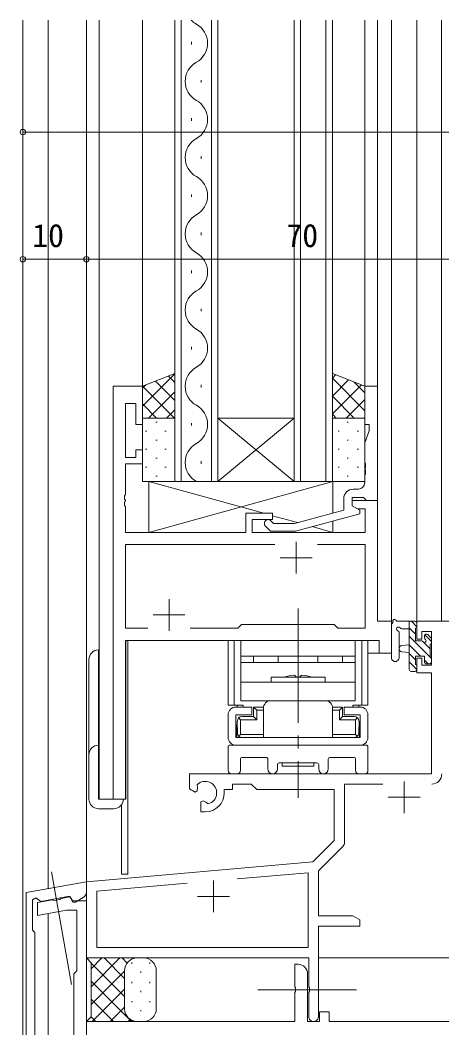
# Model space of a CAD drawing. Units: millimetres, scale not verified. Extents: x -594 to 539, y -420 to 386.
# Drawn here: x -450.4 to -384.1, y -174.5 to -15.9 of the extents above; entities that cross this region are included whole.
import ezdxf
from ezdxf.enums import TextEntityAlignment as Align

# ---------------------------------------------------------------- set-up
doc = ezdxf.new("R2010")
doc.units = ezdxf.units.MM
doc.header["$LTSCALE"] = 2
doc.linetypes.add('CHAIN2', pattern=[12, 9, -1, 1, -1])
for name, color, linetype, lineweight in [('0-3_YKK_11', 7, 'Continuous', 9), ('0-5_YKK_12', 2, 'Continuous', 9), ('0-6_YKK_13', 4, 'Continuous', 9), ('0-8_YKK_D', 6, 'Continuous', 9)]:
    doc.layers.add(name, color=color, linetype=linetype, lineweight=lineweight)
doc.styles.add('ＭＳ ゴシック', font='')
doc.styles.get('ＭＳ ゴシック').set_extended_font_data('MS Gothic')

msp = doc.modelspace()

# ---------------------------------------------------------------- linework, layer by layer
at = {"layer": '0-3_YKK_11'}
for p, q in [((-431.2, -73.5), (-435.8, -73.5)), ((-435.8, -73.5), (-435.8, -138.5)), ((-431.2, -79.5), (-431.2, -73.5)), ((-396.2, -73.5), (-396.2, -79.5)), ((-394.2, -73.5), (-396.2, -73.5)), ((-394.2, -91.5), (-394.2, -73.5)), ((-433.87, -76.2), (-432.2, -76.2)), ((-433.87, -84.7), (-433.87, -76.2)), ((-432.2, -76.2), (-432.2, -79.5)), ((-432.2, -79.5), (-431.2, -79.5)), ((-396.2, -79.5), (-395.5, -79.5)), ((-395.5, -80.5), (-396.2, -82.423)), ((-395.5, -79.5), (-395.5, -80.5)), ((-396.2, -82.423), (-396.2, -85.542)), ((-432.2, -83.5), (-432.2, -84.7)), ((-431.2, -83.5), (-432.2, -83.5)), ((-431.2, -85.7), (-431.2, -83.5)), ((-432.2, -84.7), (-433.87, -84.7)), ((-396.2, -85.542), (-396.08, -85.725)), ((-433.87, -85.7), (-431.2, -85.7)), ((-433.87, -90.542), (-433.87, -85.7)), ((-396.08, -86.275), (-396.2, -86.458)), ((-396.2, -86.458), (-396.2, -86.542)), ((-396.2, -86.542), (-396.08, -86.725)), ((-396.08, -85.725), (-396.08, -86.275)), ((-396.08, -86.725), (-396.08, -87.275)), ((-396.08, -87.275), (-396.2, -87.458)), ((-396.2, -87.458), (-396.2, -88.7)), ((-397.2, -89.7), (-398, -89.7)), ((-433.99, -90.725), (-433.87, -90.542)), ((-433.99, -91.275), (-433.99, -90.725)), ((-433.87, -91.458), (-433.99, -91.275)), ((-433.99, -91.725), (-433.87, -91.542)), ((-433.99, -92.275), (-433.99, -91.725)), ((-433.87, -91.542), (-433.87, -91.458)), ((-399.5, -91.2), (-399.5, -93.02)), ((-398.2, -91), (-396.4, -91)), ((-398.2, -92.3), (-398.2, -91)), ((-398.2, -91.5), (-398.2, -92.3)), ((-394.2, -91.5), (-398.2, -91.5)), ((-396.4, -91), (-396.2, -91.2)), ((-396.2, -91.2), (-395.9, -91.5)), ((-395.9, -91.5), (-394.2, -91.5)), ((-394.2, -110.5), (-394.2, -91.5)), ((-433.87, -92.458), (-433.99, -92.275)), ((-433.87, -96.5), (-433.87, -92.458)), ((-414.9, -93.5), (-414.9, -96.5)), ((-410.7, -93.5), (-414.9, -93.5)), ((-410.7, -94.5), (-410.7, -93.5)), ((-399.5, -93.02), (-407.261, -95.1)), ((-398.2, -92.3), (-397.334, -92.8)), ((-397, -92.993), (-398.2, -92.3)), ((-397.334, -92.8), (-396.13, -92.8)), ((-397, -93.593), (-397, -92.993)), ((-396.13, -92.8), (-396.13, -96.5)), ((-413.9, -94.5), (-410.7, -94.5)), ((-413.9, -96.5), (-413.9, -94.5)), ((-410.551, -95.1), (-410.976, -94.676)), ((-407.261, -95.1), (-410.551, -95.1)), ((-407.103, -96.3), (-397, -93.593)), ((-414.9, -96.5), (-433.87, -96.5)), ((-396.13, -96.5), (-413.9, -96.5)), ((-411.824, -95.524), (-411.049, -96.3)), ((-411.049, -96.3), (-407.103, -96.3)), ((-407, -98), (-407, -103)), ((-433.87, -98.43), (-433.87, -111.57)), ((-410.35, -98.43), (-433.87, -98.43)), ((-410.35, -98.43), (-433.87, -98.43)), ((-396.13, -98.43), (-403.65, -98.43)), ((-396.13, -111.57), (-396.13, -98.43)), ((-409.5, -100.5), (-404.5, -100.5)), ((-427, -107), (-427, -112)), ((-429.5, -109.5), (-424.5, -109.5)), ((-416.17, -111.57), (-415.6, -111)), ((-415.6, -111), (-401, -111)), ((-401, -111), (-400.43, -111.57)), ((-392, -110.5), (-394.2, -110.5)), ((-392, -115.5), (-392, -110.5)), ((-388, -110.5), (-388, -113.3)), ((-371.63, -110.5), (-388, -110.5)), ((-433.87, -111.57), (-430.35, -111.57)), ((-423.65, -111.57), (-416.17, -111.57)), ((-400.43, -111.57), (-396.13, -111.57)), ((-387.2, -112.13), (-385.7, -112.13)), ((-387.2, -113.3), (-387.2, -112.13)), ((-385.7, -112.13), (-385.7, -117.4)), ((-433.87, -113.5), (-393.93, -113.5)), ((-433.87, -138.5), (-433.87, -113.5)), ((-393.93, -113.5), (-393.93, -115.5)), ((-388, -113.3), (-387.2, -113.3)), ((-393.93, -115.5), (-392, -115.5)), ((-388, -116.3), (-388, -118.6)), ((-387.2, -116.3), (-388, -116.3)), ((-387.2, -117.4), (-387.2, -116.3)), ((-388, -118.6), (-385.7, -118.6)), ((-385.7, -117.4), (-387.2, -117.4)), ((-385.7, -118.6), (-385.7, -134.5)), ((-423.8, -134.5), (-423.8, -136.865)), ((-385.7, -134.5), (-423.8, -134.5)), ((-422.527, -136.678), (-422.565, -136.219)), ((-417, -136.13), (-414.07, -136.13)), ((-417, -137), (-417, -136.13)), ((-414.07, -136.13), (-413.2, -137)), ((-399.37, -136.13), (-393.35, -136.13)), ((-399.37, -145.261), (-399.37, -136.13)), ((-390, -135.7), (-390, -140.7)), ((-423.8, -136.865), (-422.9, -137.384)), ((-422.9, -137.384), (-422.55, -137.182)), ((-422.55, -137.182), (-422.527, -136.678)), ((-418.3, -137), (-417, -137)), ((-418.3, -137.5), (-418.3, -137)), ((-413.2, -137), (-401, -137)), ((-401, -137), (-401, -145)), ((-435.8, -138.5), (-433.87, -138.5)), ((-421.65, -138.741), (-422, -138.943)), ((-422, -138.943), (-422, -140.5)), ((-421.201, -138.974), (-421.65, -138.741)), ((-420.823, -139.236), (-421.201, -138.974)), ((-392.5, -138.2), (-387.5, -138.2)), ((-422, -140.5), (-421.3, -140.5)), ((-401, -145), (-404.384, -148.384)), ((-403.5, -149.805), (-399.663, -145.968)), ((-404.384, -148.384), (-440, -151.5)), ((-416.266, -151.06), (-405.13, -150.085)), ((-416.266, -151.06), (-405.13, -150.085)), ((-405.13, -150.085), (-405.13, -161.87)), ((-403.5, -156.87), (-403.5, -149.805)), ((-449.5, -153.175), (-440, -151.5)), ((-440, -151.5), (-440, -163.5)), ((-440, -151.5), (-440, -153.123)), ((-438.37, -152.994), (-424.153, -151.75)), ((-420, -151.3), (-420, -156.3)), ((-449.5, -211.5), (-449.5, -153.175)), ((-442.654, -153.796), (-447.188, -154.595)), ((-442.565, -153.868), (-444.038, -154.128)), ((-442.132, -154.7), (-442.654, -153.796)), ((-442.2, -154.5), (-442.565, -153.868)), ((-438.37, -161.87), (-438.37, -152.994)), ((-422.5, -153.8), (-417.5, -153.8)), ((-447.962, -154.053), (-448.5, -154.333)), ((-448.5, -154.333), (-448.5, -159.1)), ((-447.188, -154.595), (-447.962, -154.053)), ((-445.36, -154.361), (-447.7, -154.774)), ((-447.7, -154.774), (-447.7, -156.804)), ((-445.146, -154.468), (-445.36, -154.361)), ((-444.202, -154.302), (-445.146, -154.468)), ((-444.038, -154.128), (-444.202, -154.302)), ((-440, -154.5), (-442.2, -154.5)), ((-441.732, -154.7), (-442.132, -154.7)), ((-440.5, -153.989), (-441.732, -154.7)), ((-440, -184.5), (-440, -154.5)), ((-447.7, -156.804), (-443.138, -156)), ((-443.138, -156), (-441.5, -156)), ((-441.5, -156), (-441.5, -165.5)), ((-398.091, -156.87), (-403.5, -156.87)), ((-397, -157.5), (-398.091, -156.87)), ((-403.5, -158.5), (-397, -158.5)), ((-403.5, -172.75), (-403.5, -158.5)), ((-397, -158.5), (-397, -157.5)), ((-448.5, -159.1), (-448.1, -159.5)), ((-448.1, -159.5), (-448.1, -186.8)), ((-405.13, -161.87), (-438.37, -161.87)), ((-440, -163.5), (-405, -163.5)), ((-407.2, -164.5), (-407.2, -168.042)), ((-406.7, -164.5), (-407.2, -164.5)), ((-405, -163.5), (-405, -168.042)), ((-441.5, -165.5), (-442, -166)), ((-442, -166), (-442, -182.5)), ((-405.2, -173.5), (-405.2, -166)), ((-407.2, -168.042), (-407.08, -168.225)), ((-405, -168.042), (-404.88, -168.225)), ((-407.08, -168.775), (-407.2, -168.958)), ((-407.2, -168.958), (-407.2, -173.5)), ((-407.08, -168.225), (-407.08, -168.775)), ((-404.88, -168.775), (-405, -168.958)), ((-405, -168.958), (-405, -172.75)), ((-404.88, -168.225), (-404.88, -168.775)), ((-403.3, -172), (-403.3, -173.5)), ((-401.8, -172), (-403.3, -172)), ((-401.8, -173.5), (-401.8, -172)), ((-440, -173.5), (-440, -182)), ((-407.2, -173.5), (-440, -173.5)), ((-403.3, -173.5), (-405.2, -173.5)), ((-373, -173.5), (-401.8, -173.5))]:
    msp.add_line(p, q, dxfattribs=at)
for centre, radius, start, end in [((-397.2, -88.7), 1, 270, 359.99998), ((-398, -91.2), 1.5, 90, 179.99998), ((-411.4, -95.1), 0.6, 44.99998, 225), ((-385.67, -134.53), 1.6, 270, 359.99998), ((-421.3, -137.5), 1.8, 285.36687, 134.63312), ((-421.3, -137.5), 3, 270, 359.99998), ((-400.37, -145.261), 1, 314.99998, 359.99998), ((-441, -153.123), 1, 299.99997, 0), ((-406.7, -166), 1.5, 0, 89.99998), ((-404.25, -172.75), 0.75, 179.99998, 0)]:
    msp.add_arc(centre, radius, start, end, dxfattribs=at)
at = {"layer": '0-5_YKK_12'}
for p, q in [((-450, -268), (-450, -15.869)), ((-446, -15.869), (-446, -152.558)), ((-440, -15.869), (-440, -163.5)), ((-438, -15.869), (-438, -138.5)), ((-431.2, -73.5), (-431.2, -15.869)), ((-426.1, -88.5), (-426.1, -15.869)), ((-425.1, -15.869), (-425.1, -88.5)), ((-420.3, -88.5), (-420.3, -15.869)), ((-419.3, -15.869), (-419.3, -88.5)), ((-407.3, -88.5), (-407.3, -15.869)), ((-406.3, -15.869), (-406.3, -88.5)), ((-402.3, -88.5), (-402.3, -15.869)), ((-401.3, -15.869), (-401.3, -88.5)), ((-396.2, -73.5), (-396.2, -15.869)), ((-394.2, -110.5), (-394.2, -15.869)), ((-392, -115.5), (-392, -15.869)), ((-388, -15.869), (-388, -110.5)), ((-384.1, -15.869), (-384.1, -110.5)), ((-423.46, -19.7), (-423.46, -19.3)), ((-421.94, -25.7), (-421.94, -25.3)), ((-423.46, -31.7), (-423.46, -31.3)), ((-421.94, -37.7), (-421.94, -37.3)), ((-423.46, -43.7), (-423.46, -43.3)), ((-421.94, -49.7), (-421.94, -49.3)), ((-423.46, -55.7), (-423.46, -55.3)), ((-421.94, -61.7), (-421.94, -61.3)), ((-423.46, -67.7), (-423.46, -67.3)), ((-431.2, -73.5), (-435.8, -73.5)), ((-435.8, -138.5), (-435.8, -73.5)), ((-421.94, -73.7), (-421.94, -73.3)), ((-423.46, -79.7), (-423.46, -79.3)), ((-407.3, -88.5), (-419.3, -78.5)), ((-419.3, -88.5), (-407.3, -78.5)), ((-419.3, -78.5), (-407.3, -78.5)), ((-421.94, -85.7), (-421.94, -85.3)), ((-419.3, -88.5), (-426.1, -88.5)), ((-419.3, -88.5), (-407.3, -88.5)), ((-401.3, -88.5), (-407.3, -88.5)), ((-394.2, -110.5), (-392, -110.5)), ((-384.1, -110.5), (-388, -110.5)), ((-433.8, -113.5), (-396.5, -113.5)), ((-433.8, -138.5), (-433.8, -113.5)), ((-433.5, -113.5), (-433.5, -150.3)), ((-395.7, -115.5), (-392, -115.5)), ((-438, -138.5), (-433.8, -138.5)), ((-434.5, -139.406), (-434.5, -150.3)), ((-433.5, -150.3), (-434.5, -150.3)), ((-446, -154.474), (-446, -154.386)), ((-446, -182.5), (-446, -156.505)), ((-403.5, -163.5), (-375.6, -163.5))]:
    msp.add_line(p, q, dxfattribs=at)
for centre, start, end in [((-421.023, -13.5), 223.57257, 240.79745), ((-424.377, -19.5), 299.20253, 60.79745), ((-421.023, -25.5), 119.20253, 240.79745), ((-424.377, -31.5), 299.20253, 60.79745), ((-421.023, -37.5), 119.20253, 240.79745), ((-424.377, -43.5), 299.20253, 60.79745), ((-421.023, -49.5), 119.20253, 240.79745), ((-424.377, -55.5), 299.20253, 60.79745), ((-421.023, -61.5), 119.20253, 240.79745), ((-424.377, -67.5), 299.20253, 60.79745), ((-421.023, -73.5), 119.20253, 240.79745), ((-424.377, -79.5), 299.20253, 60.79745), ((-421.023, -85.5), 119.20253, 240.79745)]:
    msp.add_arc(centre, 3.437, start, end, dxfattribs=at)
at = {"layer": '0-6_YKK_13'}
for p, q in [((-431.2, -73.5), (-426.1, -71.5)), ((-431.2, -76.655), (-426.1, -71.555)), ((-426.1, -75.73), (-429.139, -72.692)), ((-426.1, -72.902), (-427.107, -71.895)), ((-426.1, -71.5), (-426.1, -78.5)), ((-401.3, -71.5), (-401.3, -78.5)), ((-396.2, -73.5), (-401.3, -71.5)), ((-400.79, -71.7), (-401.3, -72.211)), ((-401.3, -72.246), (-396.2, -77.346)), ((-398.758, -72.497), (-401.3, -75.039)), ((-397.874, -72.843), (-396.2, -74.518)), ((-431.2, -73.826), (-430.663, -73.289)), ((-431.2, -78.5), (-431.2, -73.5)), ((-426.159, -78.5), (-431.17, -73.488)), ((-430.217, -78.5), (-426.1, -74.383)), ((-396.726, -73.294), (-401.3, -77.867)), ((-396.2, -78.5), (-396.2, -73.5)), ((-401.3, -75.075), (-397.875, -78.5)), ((-396.2, -75.596), (-399.104, -78.5)), ((-428.987, -78.5), (-431.2, -76.287)), ((-427.388, -78.5), (-426.1, -77.212)), ((-431.2, -88.5), (-431.2, -78.5)), ((-431.2, -78.5), (-426.1, -78.5)), ((-426.1, -78.5), (-431.2, -78.5)), ((-429.09, -79.15), (-428.89, -79.15)), ((-426.1, -78.5), (-426.1, -88.5)), ((-401.3, -77.903), (-400.703, -78.5)), ((-401.3, -78.5), (-401.3, -88.5)), ((-396.2, -78.5), (-401.3, -78.5)), ((-401.3, -78.5), (-396.2, -78.5)), ((-398.79, -79.15), (-398.99, -79.15)), ((-396.2, -78.424), (-396.276, -78.5)), ((-396.2, -88.5), (-396.2, -78.5)), ((-430.705, -80.565), (-430.505, -80.565)), ((-427.675, -80.565), (-427.475, -80.565)), ((-400.205, -80.565), (-400.405, -80.565)), ((-397.175, -80.565), (-397.375, -80.565)), ((-429.09, -81.98), (-428.89, -81.98)), ((-398.79, -81.98), (-398.99, -81.98)), ((-430.705, -83.395), (-430.505, -83.395)), ((-427.675, -83.395), (-427.475, -83.395)), ((-400.205, -83.395), (-400.405, -83.395)), ((-397.175, -83.395), (-397.375, -83.395)), ((-429.09, -84.81), (-428.89, -84.81)), ((-398.79, -84.81), (-398.99, -84.81)), ((-430.705, -86.225), (-430.505, -86.225)), ((-427.675, -86.225), (-427.475, -86.225)), ((-400.205, -86.225), (-400.405, -86.225)), ((-397.175, -86.225), (-397.375, -86.225)), ((-426.1, -88.5), (-431.2, -88.5)), ((-430.2, -88.5), (-401.2, -88.5)), ((-430.2, -96.5), (-430.2, -88.5)), ((-430.2, -96.5), (-401.2, -88.5)), ((-412.075, -93.5), (-430.2, -88.5)), ((-429.09, -87.64), (-428.89, -87.64)), ((-401.3, -88.5), (-396.2, -88.5)), ((-401.2, -88.5), (-401.2, -93.476)), ((-398.79, -87.64), (-398.99, -87.64)), ((-406.761, -94.966), (-410.7, -93.879)), ((-401.2, -94.718), (-401.2, -96.5)), ((-415.2, -96.5), (-430.2, -96.5)), ((-401.2, -96.5), (-413.6, -96.5)), ((-401.2, -96.5), (-404.476, -95.596)), ((-388.3, -110.5), (-390.98, -110.5)), ((-389.2, -110.5), (-389.2, -118.1)), ((-388, -111.369), (-388.869, -110.5)), ((-388, -111.4), (-388, -110.8)), ((-392, -116.228), (-392, -111.066)), ((-390.8, -116.228), (-390.797, -112.267)), ((-390.38, -111.7), (-389.2, -111.7)), ((-388.2, -112.516), (-389.2, -111.516)), ((-388.2, -113.6), (-388.2, -111.6)), ((-385.7, -113.669), (-386.744, -112.625)), ((-385.788, -113.088), (-386.288, -112.588)), ((-417.7, -113.5), (-417.7, -123.7)), ((-395.7, -113.5), (-417.7, -113.5)), ((-416.75, -113.5), (-416.75, -123.7)), ((-415.7, -113.5), (-415.7, -117.5)), ((-397.7, -117.5), (-397.7, -113.5)), ((-396.65, -113.5), (-396.65, -123.7)), ((-395.7, -113.5), (-395.7, -123.7)), ((-389.2, -114.2), (-390.344, -114.302)), ((-385.9, -116.163), (-389.2, -112.863)), ((-387.41, -116), (-389.2, -114.21)), ((-387.261, -113.6), (-388.2, -113.6)), ((-385.9, -114.816), (-386.879, -113.837)), ((-386.8, -112.8), (-386.8, -113.139)), ((-385.9, -116.2), (-385.9, -114.1)), ((-385.7, -113.9), (-385.7, -113.3)), ((-438.095, -115), (-438.095, -138.5)), ((-389.2, -115.4), (-390.344, -115.298)), ((-388.2, -116.557), (-389.2, -115.557)), ((-439.595, -138.5), (-439.595, -116.5)), ((-415.7, -116), (-397.7, -116)), ((-415.7, -123), (-415.7, -117)), ((-415.7, -117), (-397.7, -117)), ((-413.7, -116), (-413.7, -117)), ((-399.7, -116), (-413.7, -116)), ((-409.8, -117), (-409.8, -116)), ((-403.6, -117), (-403.6, -116)), ((-399.7, -117), (-399.7, -116)), ((-397.7, -117), (-397.7, -123)), ((-388, -118.104), (-389.2, -116.904)), ((-388.2, -116), (-386.8, -116)), ((-388.2, -117.3), (-388.2, -116)), ((-386.8, -116), (-386.8, -116.9)), ((-386.21, -117.2), (-386.8, -116.61)), ((-386.5, -117.2), (-386, -117.2)), ((-385.704, -116.359), (-385.859, -116.204)), ((-385.7, -116.9), (-385.7, -116.4)), ((-388.9, -118.4), (-388.3, -118.4)), ((-388, -118.1), (-388, -117.5)), ((-415.7, -120.1), (-397.7, -120.1)), ((-410.95, -119.3), (-402.45, -119.3)), ((-410.95, -120.1), (-410.95, -119.3)), ((-406.15, -119), (-406.45, -119.3)), ((-402.45, -119.3), (-402.45, -120.1)), ((-415.37, -123.7), (-417.7, -123.7)), ((-416.27, -123.7), (-416.27, -124)), ((-397.7, -123), (-415.7, -123)), ((-415.32, -124), (-415.32, -123.7)), ((-402.45, -123), (-410.95, -123)), ((-398.08, -123.7), (-398.08, -124)), ((-398.03, -123.7), (-395.7, -123.7)), ((-397.13, -123.7), (-397.13, -124)), ((-417.7, -125.2), (-417.7, -128.8)), ((-416.5, -124), (-413.95, -124)), ((-413.95, -125.2), (-416.5, -125.2)), ((-416.5, -125.2), (-416.5, -128.8)), ((-413.95, -124), (-413.95, -125.2)), ((-413.7, -125.5), (-413.7, -124)), ((-413.7, -124), (-412.15, -124)), ((-413.2, -124.5), (-413.2, -126)), ((-412.15, -124.2), (-412.15, -128.8)), ((-401.25, -124), (-399.7, -124)), ((-401.25, -124.2), (-401.25, -128.8)), ((-401.25, -124.5), (-400.2, -124.5)), ((-400.2, -124.5), (-399.7, -124)), ((-400.2, -124.5), (-400.2, -126)), ((-399.7, -125.5), (-399.7, -124)), ((-399.45, -124), (-396.9, -124)), ((-399.45, -124), (-399.45, -125.2)), ((-396.9, -125.2), (-399.45, -125.2)), ((-396.9, -125.2), (-396.9, -128.8)), ((-395.7, -128.8), (-395.7, -125.2)), ((-416.35, -128.8), (-416.35, -126.8)), ((-416.3, -126.2), (-416.25, -126.2)), ((-416.3, -126.2), (-416.3, -127.2)), ((-415.75, -126), (-416.045, -125.705)), ((-415.75, -126), (-413.2, -126)), ((-415.75, -128.3), (-415.75, -126)), ((-413.7, -125.5), (-415.55, -125.5)), ((-413.7, -125.5), (-413.2, -126)), ((-399.7, -125.5), (-400.2, -126)), ((-397.65, -126), (-400.2, -126)), ((-397.85, -125.5), (-399.7, -125.5)), ((-397.65, -126), (-397.355, -125.705)), ((-397.65, -128.3), (-397.65, -126)), ((-397.1, -126.2), (-397.15, -126.2)), ((-397.05, -126.8), (-397.05, -128.8)), ((-416.3, -127.2), (-416.25, -127.2)), ((-416.25, -128.1), (-416.25, -127.2)), ((-415.75, -128.3), (-416.045, -128.595)), ((-415.75, -128.3), (-412.15, -128.3)), ((-401.25, -128.3), (-397.65, -128.3)), ((-397.65, -128.3), (-397.355, -128.595)), ((-397.15, -128.1), (-397.15, -127.2)), ((-396, -130), (-417.4, -130)), ((-416.5, -128.8), (-396.9, -128.8)), ((-416.5, -130), (-396.9, -130)), ((-416.35, -128.8), (-414.4, -128.8)), ((-412.15, -128.8), (-415.55, -128.8)), ((-397.85, -128.8), (-401.25, -128.8)), ((-417.7, -130.3), (-417.7, -134)), ((-395.7, -134), (-395.7, -130.3)), ((-415.77, -134), (-415.77, -132.23)), ((-415.47, -131.93), (-411.75, -131.93)), ((-411.45, -132.23), (-411.45, -133.75)), ((-409.95, -133.75), (-409.95, -133.1)), ((-409.65, -132.8), (-403.75, -132.8)), ((-409.2, -132.8), (-409.2, -133.3)), ((-409.2, -132.8), (-404.2, -132.8)), ((-404.2, -132.8), (-404.2, -133.3)), ((-403.45, -133.1), (-403.45, -133.75)), ((-401.95, -133.75), (-401.95, -132.23)), ((-401.65, -131.93), (-397.93, -131.93)), ((-397.63, -132.23), (-397.63, -134)), ((-417.2, -134.5), (-416.27, -134.5)), ((-409.2, -133.3), (-404.2, -133.3)), ((-397.13, -134.5), (-396.2, -134.5)), ((-438.095, -138.5), (-434.195, -138.5)), ((-435.695, -140), (-438.095, -140)), ((-439.25, -164.25), (-440, -163.5)), ((-440, -163.5), (-432, -163.5)), ((-439.25, -164.25), (-440, -163.5)), ((-437.557, -163.5), (-439.25, -165.193)), ((-434.729, -163.5), (-439.25, -168.021)), ((-439.25, -172.75), (-439.25, -164.25)), ((-439.25, -172.75), (-439.25, -164.25)), ((-434, -169.555), (-439.25, -164.305)), ((-434, -166.727), (-437.227, -163.5)), ((-433.599, -164.299), (-434.398, -163.5)), ((-432.832, -164.416), (-432.832, -164.216)), ((-432, -163.5), (-431, -163.5)), ((-430.002, -164.416), (-430.002, -164.216)), ((-434, -165.6), (-439.25, -170.85)), ((-434, -165.5), (-434, -171.5)), ((-434, -171.5), (-434, -165.5)), ((-431.417, -165.831), (-431.417, -165.631)), ((-429, -165.5), (-429, -171.5)), ((-432.884, -173.5), (-439.25, -167.134)), ((-432.832, -167.446), (-432.832, -167.246)), ((-430.002, -167.446), (-430.002, -167.246)), ((-434, -168.428), (-439.072, -173.5)), ((-431.417, -168.861), (-431.417, -168.661)), ((-435.712, -173.5), (-439.25, -169.962)), ((-434, -171.257), (-436.243, -173.5)), ((-432.832, -170.476), (-432.832, -170.276)), ((-430.002, -170.476), (-430.002, -170.276)), ((-440, -173.5), (-439.25, -172.75)), ((-440, -173.5), (-439.25, -172.75)), ((-438.541, -173.5), (-439.27, -172.77)), ((-431.417, -171.891), (-431.417, -171.691)), ((-432, -173.5), (-440, -173.5)), ((-433.091, -173.176), (-433.415, -173.5)), ((-432.832, -173.319), (-432.832, -173.306)), ((-431, -173.5), (-432, -173.5))]:
    msp.add_line(p, q, dxfattribs=at)
at = {"layer": '0-6_YKK_13', "linetype": 'CHAIN2'}
for p, q in [((-406.7, -108.5), (-406.7, -138.3)), ((-445.478, -149.927), (-442.352, -167.654)), ((-413, -168.5), (-397.5, -168.5))]:
    msp.add_line(p, q, dxfattribs=at)
at = {"layer": '0-6_YKK_13'}
for points in [[(-407.25, -119), (-406.95, -119.3), (-406.45, -119.3)], [(-413.7, -124), (-413.2, -124.5), (-412.15, -124.5)], [(-397.1, -126.2), (-397.1, -127.2), (-397.15, -127.2)], [(-414.4, -128.8), (-399, -128.8), (-397.05, -128.8)]]:
    msp.add_lwpolyline(points, dxfattribs=at)
for centre, radius, start, end in [((-391.7, -111.066), 0.3, 130.52878, 180), ((-392.09, -110.61), 0.3, 310.52878, 10.52878), ((-391.5, -110.5), 0.3, 30, 190.52878), ((-390.98, -110.2), 0.3, 210, 270), ((-388.3, -110.8), 0.3, 0, 90), ((-390.9, -111.7), 0.3, 30, 250.81024), ((-391.097, -112.267), 0.3, 359.95976, 70.81024), ((-390.38, -111.4), 0.3, 210, 270), ((-388.2, -111.4), 0.2, 270, 0), ((-386.5, -112.8), 0.3, 45, 180), ((-387.261, -113.9), 0.3, 33.05573, 90), ((-386.8, -113.6), 0.25, 213.05573, 56.94426), ((-386.5, -113.139), 0.3, 180, 236.94426), ((-385.9, -113.9), 0.2, 270, 0), ((-386, -113.3), 0.3, 0, 45), ((-438.095, -116.5), 1.5, 90, 180), ((-390.3, -114.8), 0.5, 95.09206, 264.90793), ((-391.4, -116.228), 0.6, 179.95976, 359.95976), ((-388.2, -117.5), 0.2, 0, 90), ((-386.5, -116.9), 0.3, 180, 270), ((-386, -116.9), 0.3, 270, 0), ((-385.9, -116.4), 0.2, 0, 90), ((-388.9, -118.1), 0.3, 180, 270), ((-388.3, -118.1), 0.3, 270, 0), ((-406.7, -126.803), 7.823, 94.03607, 106.44467), ((-406.7, -126.803), 7.823, 73.55531, 85.96391), ((-410.95, -124.2), 1.2, 90, 180), ((-402.45, -124.2), 1.2, 0, 90), ((-416.5, -125.2), 1.2, 90, 180), ((-396.9, -125.2), 1.2, 0, 90), ((-415.55, -126.2), 0.7, 90, 180), ((-397.85, -126.2), 0.7, 0, 90), ((-415.55, -128.1), 0.7, 180, 270), ((-397.85, -128.1), 0.7, 270, 0), ((-438.095, -131.5), 1.5, 90, 180), ((-416.5, -128.8), 1.2, 180, 270), ((-417.4, -130.3), 0.3, 90, 180), ((-396.9, -128.8), 1.2, 270, 0), ((-396, -130.3), 0.3, 0, 90), ((-415.47, -132.23), 0.3, 90, 180), ((-411.75, -132.23), 0.3, 0, 90), ((-409.65, -133.1), 0.3, 90, 180), ((-403.75, -133.1), 0.3, 0, 90), ((-401.65, -132.23), 0.3, 90, 180), ((-397.93, -132.23), 0.3, 0, 90), ((-417.2, -134), 0.5, 180, 270), ((-416.27, -134), 0.5, 270, 0), ((-410.7, -133.75), 0.75, 180, 0), ((-402.7, -133.75), 0.75, 180, 0), ((-397.13, -134), 0.5, 180, 270), ((-396.2, -134), 0.5, 270, 0), ((-438.095, -138.5), 1.5, 180, 270), ((-435.695, -138.5), 1.5, 270, 0), ((-432, -165.5), 2, 90, 180), ((-432, -165.5), 2, 90, 180), ((-431, -165.5), 2, 0, 90), ((-432, -171.5), 2, 180, 270), ((-432, -171.5), 2, 180, 270), ((-431, -171.5), 2, 270, 0)]:
    msp.add_arc(centre, radius, start, end, dxfattribs=at)
at = {"layer": '0-8_YKK_D'}
for p, q in [((-450, -71.5), (-450, -32.5)), ((-450, -33.5), (-275, -33.5)), ((-450, -71.5), (-450, -52.5)), ((-440, -53.5), (-450, -53.5)), ((-440, -71.5), (-440, -52.5)), ((-440, -71.5), (-440, -52.5)), ((-440, -53.5), (-370, -53.5))]:
    msp.add_line(p, q, dxfattribs=at)
for centre in [(-450, -33.5), (-450, -53.5), (-440, -53.5), (-440, -53.5)]:
    msp.add_circle(centre, 0.425, dxfattribs=at)

# ---------------------------------------------------------------- texts
at = {"layer": '0-8_YKK_D', "color": 4, "style": 'ＭＳ ゴシック'}
for s, p in [('10', (-448.52, -52.7)), ('70', (-408.52, -52.7))]:
    msp.add_text(s, height=3.666, dxfattribs=at).set_placement(p, align=Align.BOTTOM_LEFT)

doc.saveas('drawing.dxf')
